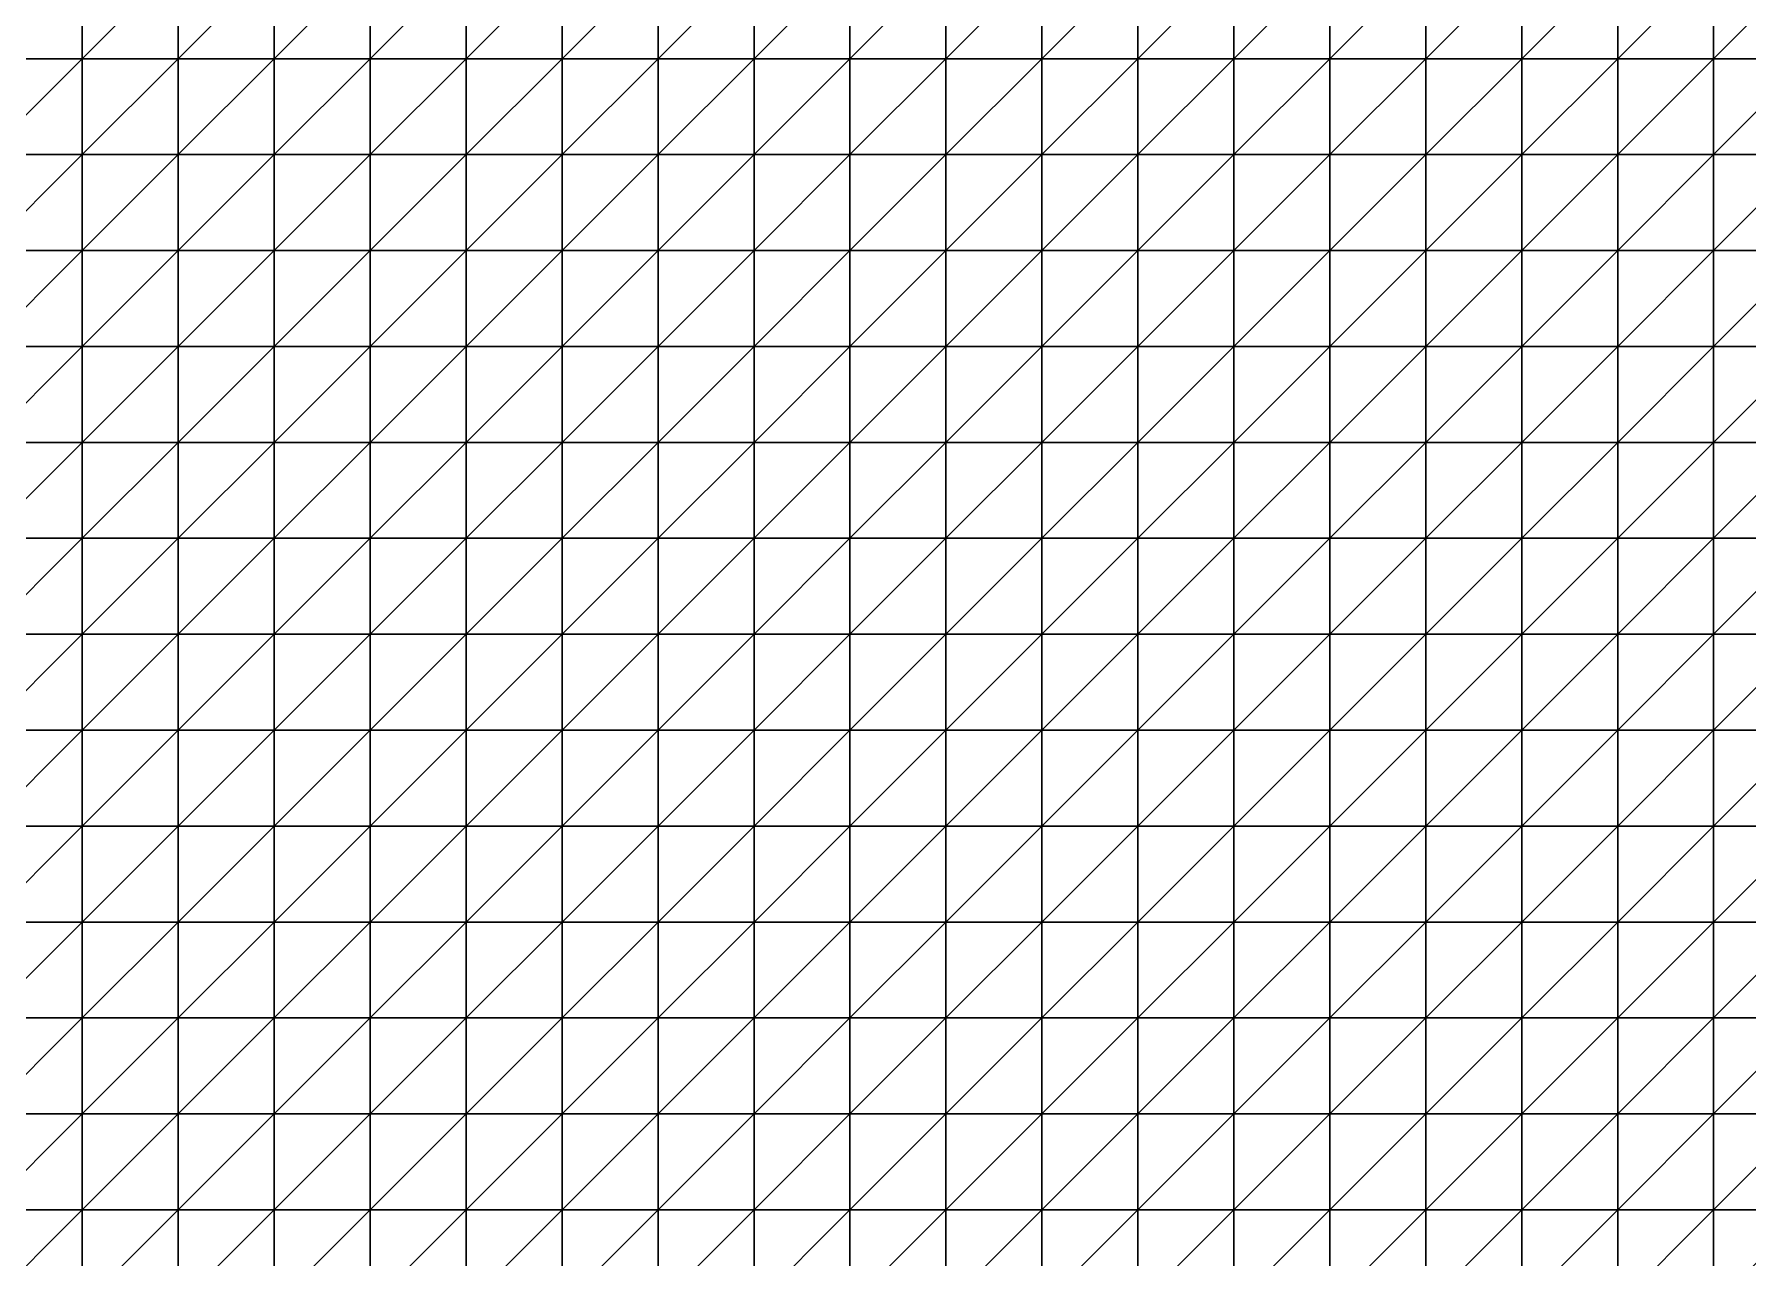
# Model space of a CAD drawing. Extents: x 504700 to 505400, y 9011750 to 9012250.
# Drawn here: x 505045 to 505223.5, y 9011995 to 9012122.6 of the extents above; entities that cross this region are included whole.
import ezdxf

# ---------------------------------------------------------------- set-up
doc = ezdxf.new("R2010")
doc.units = 0

msp = doc.modelspace()

# ---------------------------------------------------------------- linework, layer by layer
at = {"layer": 'PIT_FASE1'}
for points in [[(505040, 9012120, 300.42), (505050, 9012120, 300), (505050, 9012130, 310)], [(505040, 9012120, 300.42), (505050, 9012130, 310), (505040, 9012130, 310.38)], [(505050, 9012120, 300), (505060, 9012120, 300.42), (505060, 9012130, 310.38)], [(505050, 9012120, 300), (505060, 9012130, 310.38), (505050, 9012130, 310)], [(505060, 9012120, 300.42), (505070, 9012120, 301.65), (505070, 9012130, 311.53)], [(505060, 9012120, 300.42), (505070, 9012130, 311.53), (505060, 9012130, 310.38)], [(505070, 9012120, 301.65), (505080, 9012120, 303.69), (505080, 9012130, 313.42)], [(505070, 9012120, 301.65), (505080, 9012130, 313.42), (505070, 9012130, 311.53)], [(505080, 9012120, 303.69), (505090, 9012120, 306.49), (505090, 9012130, 316.01)], [(505080, 9012120, 303.69), (505090, 9012130, 316.01), (505080, 9012130, 313.42)], [(505090, 9012120, 306.49), (505100, 9012120, 310), (505100, 9012130, 319.28)], [(505090, 9012120, 306.49), (505100, 9012130, 319.28), (505090, 9012130, 316.01)], [(505100, 9012120, 310), (505110, 9012120, 314.16), (505110, 9012130, 323.18)], [(505100, 9012120, 310), (505110, 9012130, 323.18), (505100, 9012130, 319.28)], [(505110, 9012120, 314.16), (505120, 9012120, 318.92), (505120, 9012130, 327.65)], [(505110, 9012120, 314.16), (505120, 9012130, 327.65), (505110, 9012130, 323.18)], [(505120, 9012120, 318.92), (505130, 9012120, 324.22), (505130, 9012130, 332.64)], [(505120, 9012120, 318.92), (505130, 9012130, 332.64), (505120, 9012130, 327.65)], [(505130, 9012120, 324.22), (505140, 9012120, 330), (505140, 9012130, 334.94)], [(505130, 9012120, 324.22), (505140, 9012130, 334.94), (505130, 9012130, 332.64)], [(505140, 9012120, 330), (505150, 9012120, 335.35), (505150, 9012130, 335.02)], [(505140, 9012120, 330), (505150, 9012130, 335.02), (505140, 9012130, 334.94)], [(505150, 9012120, 335.35), (505160, 9012120, 335.48), (505160, 9012130, 335.14)], [(505150, 9012120, 335.35), (505160, 9012130, 335.14), (505150, 9012130, 335.02)], [(505160, 9012120, 335.48), (505170, 9012120, 335.65), (505170, 9012130, 335.3)], [(505160, 9012120, 335.48), (505170, 9012130, 335.3), (505160, 9012130, 335.14)], [(505170, 9012120, 335.65), (505180, 9012120, 335.91), (505180, 9012130, 335.56)], [(505170, 9012120, 335.65), (505180, 9012130, 335.56), (505170, 9012130, 335.3)], [(505180, 9012120, 335.91), (505190, 9012120, 336.24), (505190, 9012130, 335.88)], [(505180, 9012120, 335.91), (505190, 9012130, 335.88), (505180, 9012130, 335.56)], [(505190, 9012120, 336.24), (505200, 9012120, 336.67), (505200, 9012130, 336.31)], [(505190, 9012120, 336.24), (505200, 9012130, 336.31), (505190, 9012130, 335.88)], [(505200, 9012120, 336.67), (505210, 9012120, 337.17), (505210, 9012130, 336.8)], [(505200, 9012120, 336.67), (505210, 9012130, 336.8), (505200, 9012130, 336.31)], [(505210, 9012120, 337.17), (505220, 9012120, 337.77), (505220, 9012130, 337.4)], [(505210, 9012120, 337.17), (505220, 9012130, 337.4), (505210, 9012130, 336.8)], [(505220, 9012120, 337.77), (505230, 9012120, 338.42), (505230, 9012130, 338.05)], [(505220, 9012120, 337.77), (505230, 9012130, 338.05), (505220, 9012130, 337.4)], [(505040, 9012110, 290.45), (505050, 9012110, 290), (505050, 9012120, 300)], [(505040, 9012110, 290.45), (505050, 9012120, 300), (505040, 9012120, 300.42)], [(505050, 9012110, 290), (505060, 9012110, 290.45), (505060, 9012120, 300.42)], [(505050, 9012110, 290), (505060, 9012120, 300.42), (505050, 9012120, 300)], [(505060, 9012110, 290.45), (505070, 9012110, 291.8), (505070, 9012120, 301.65)], [(505060, 9012110, 290.45), (505070, 9012120, 301.65), (505060, 9012120, 300.42)], [(505070, 9012110, 291.8), (505080, 9012110, 294.02), (505080, 9012120, 303.69)], [(505070, 9012110, 291.8), (505080, 9012120, 303.69), (505070, 9012120, 301.65)], [(505080, 9012110, 294.02), (505090, 9012110, 297.05), (505090, 9012120, 306.49)], [(505080, 9012110, 294.02), (505090, 9012120, 306.49), (505080, 9012120, 303.69)], [(505090, 9012110, 297.05), (505100, 9012110, 300.83), (505100, 9012120, 310)], [(505090, 9012110, 297.05), (505100, 9012120, 310), (505090, 9012120, 306.49)], [(505100, 9012110, 300.83), (505110, 9012110, 305.3), (505110, 9012120, 314.16)], [(505100, 9012110, 300.83), (505110, 9012120, 314.16), (505100, 9012120, 310)], [(505110, 9012110, 305.3), (505120, 9012110, 310.38), (505120, 9012120, 318.92)], [(505110, 9012110, 305.3), (505120, 9012120, 318.92), (505110, 9012120, 314.16)], [(505120, 9012110, 310.38), (505130, 9012110, 316.01), (505130, 9012120, 324.22)], [(505120, 9012110, 310.38), (505130, 9012120, 324.22), (505120, 9012120, 318.92)], [(505130, 9012110, 316.01), (505140, 9012110, 322.13), (505140, 9012120, 330)], [(505130, 9012110, 316.01), (505140, 9012120, 330), (505130, 9012120, 324.22)], [(505140, 9012110, 322.13), (505150, 9012110, 328.66), (505150, 9012120, 335.35)], [(505140, 9012110, 322.13), (505150, 9012120, 335.35), (505140, 9012120, 330)], [(505150, 9012110, 328.66), (505160, 9012110, 335.56), (505160, 9012120, 335.48)], [(505150, 9012110, 328.66), (505160, 9012120, 335.48), (505150, 9012120, 335.35)], [(505160, 9012110, 335.56), (505170, 9012110, 335.99), (505170, 9012120, 335.65)], [(505160, 9012110, 335.56), (505170, 9012120, 335.65), (505160, 9012120, 335.48)], [(505170, 9012110, 335.99), (505180, 9012110, 336.25), (505180, 9012120, 335.91)], [(505170, 9012110, 335.99), (505180, 9012120, 335.91), (505170, 9012120, 335.65)], [(505180, 9012110, 336.25), (505190, 9012110, 336.58), (505190, 9012120, 336.24)], [(505180, 9012110, 336.25), (505190, 9012120, 336.24), (505180, 9012120, 335.91)], [(505190, 9012110, 336.58), (505200, 9012110, 337.02), (505200, 9012120, 336.67)], [(505190, 9012110, 336.58), (505200, 9012120, 336.67), (505190, 9012120, 336.24)], [(505200, 9012110, 337.02), (505210, 9012110, 337.52), (505210, 9012120, 337.17)], [(505200, 9012110, 337.02), (505210, 9012120, 337.17), (505200, 9012120, 336.67)], [(505210, 9012110, 337.52), (505220, 9012110, 338.12), (505220, 9012120, 337.77)], [(505210, 9012110, 337.52), (505220, 9012120, 337.77), (505210, 9012120, 337.17)], [(505220, 9012110, 338.12), (505230, 9012110, 338.78), (505230, 9012120, 338.42)], [(505220, 9012110, 338.12), (505230, 9012120, 338.42), (505220, 9012120, 337.77)], [(505040, 9012100, 280.5), (505050, 9012100, 280), (505050, 9012110, 290)], [(505040, 9012100, 280.5), (505050, 9012110, 290), (505040, 9012110, 290.45)], [(505050, 9012100, 280), (505060, 9012100, 280.5), (505060, 9012110, 290.45)], [(505050, 9012100, 280), (505060, 9012110, 290.45), (505050, 9012110, 290)], [(505060, 9012100, 280.5), (505070, 9012100, 281.98), (505070, 9012110, 291.8)], [(505060, 9012100, 280.5), (505070, 9012110, 291.8), (505060, 9012110, 290.45)], [(505070, 9012100, 281.98), (505080, 9012100, 284.4), (505080, 9012110, 294.02)], [(505070, 9012100, 281.98), (505080, 9012110, 294.02), (505070, 9012110, 291.8)], [(505080, 9012100, 284.4), (505090, 9012100, 287.7), (505090, 9012110, 297.05)], [(505080, 9012100, 284.4), (505090, 9012110, 297.05), (505080, 9012110, 294.02)], [(505090, 9012100, 287.7), (505100, 9012100, 291.8), (505100, 9012110, 300.83)], [(505090, 9012100, 287.7), (505100, 9012110, 300.83), (505090, 9012110, 297.05)], [(505100, 9012100, 291.8), (505110, 9012100, 296.62), (505110, 9012110, 305.3)], [(505100, 9012100, 291.8), (505110, 9012110, 305.3), (505100, 9012110, 300.83)], [(505110, 9012100, 296.62), (505120, 9012100, 302.07), (505120, 9012110, 310.38)], [(505110, 9012100, 296.62), (505120, 9012110, 310.38), (505110, 9012110, 305.3)], [(505120, 9012100, 302.07), (505130, 9012100, 308.06), (505130, 9012110, 316.01)], [(505120, 9012100, 302.07), (505130, 9012110, 316.01), (505120, 9012110, 310.38)], [(505130, 9012100, 308.06), (505140, 9012100, 314.54), (505140, 9012110, 322.13)], [(505130, 9012100, 308.06), (505140, 9012110, 322.13), (505130, 9012110, 316.01)], [(505140, 9012100, 314.54), (505150, 9012100, 321.42), (505150, 9012110, 328.66)], [(505140, 9012100, 314.54), (505150, 9012110, 328.66), (505140, 9012110, 322.13)], [(505150, 9012100, 321.42), (505160, 9012100, 328.66), (505160, 9012110, 335.56)], [(505150, 9012100, 321.42), (505160, 9012110, 335.56), (505150, 9012110, 328.66)], [(505160, 9012100, 328.66), (505170, 9012100, 336.2), (505170, 9012110, 335.99)], [(505160, 9012100, 328.66), (505170, 9012110, 335.99), (505160, 9012110, 335.56)], [(505170, 9012100, 336.2), (505180, 9012100, 336.58), (505180, 9012110, 336.25)], [(505170, 9012100, 336.2), (505180, 9012110, 336.25), (505170, 9012110, 335.99)], [(505180, 9012100, 336.58), (505190, 9012100, 336.92), (505190, 9012110, 336.58)], [(505180, 9012100, 336.58), (505190, 9012110, 336.58), (505180, 9012110, 336.25)], [(505190, 9012100, 336.92), (505200, 9012100, 337.35), (505200, 9012110, 337.02)], [(505190, 9012100, 336.92), (505200, 9012110, 337.02), (505190, 9012110, 336.58)], [(505200, 9012100, 337.35), (505210, 9012100, 337.86), (505210, 9012110, 337.52)], [(505200, 9012100, 337.35), (505210, 9012110, 337.52), (505200, 9012110, 337.02)], [(505210, 9012100, 337.86), (505220, 9012100, 338.46), (505220, 9012110, 338.12)], [(505210, 9012100, 337.86), (505220, 9012110, 338.12), (505210, 9012110, 337.52)], [(505220, 9012100, 338.46), (505230, 9012100, 339.12), (505230, 9012110, 338.78)], [(505220, 9012100, 338.46), (505230, 9012110, 338.78), (505220, 9012110, 338.12)], [(505040, 9012090, 270.55), (505050, 9012090, 270), (505050, 9012100, 280)], [(505040, 9012090, 270.55), (505050, 9012100, 280), (505040, 9012100, 280.5)], [(505050, 9012090, 270), (505060, 9012090, 270.55), (505060, 9012100, 280.5)], [(505050, 9012090, 270), (505060, 9012100, 280.5), (505050, 9012100, 280)], [(505060, 9012090, 270.55), (505070, 9012090, 272.19), (505070, 9012100, 281.98)], [(505060, 9012090, 270.55), (505070, 9012100, 281.98), (505060, 9012100, 280.5)], [(505070, 9012090, 272.19), (505080, 9012090, 274.87), (505080, 9012100, 284.4)], [(505070, 9012090, 272.19), (505080, 9012100, 284.4), (505070, 9012100, 281.98)], [(505080, 9012090, 274.87), (505090, 9012090, 278.49), (505090, 9012100, 287.7)], [(505080, 9012090, 274.87), (505090, 9012100, 287.7), (505080, 9012100, 284.4)], [(505090, 9012090, 278.49), (505100, 9012090, 282.96), (505100, 9012100, 291.8)], [(505090, 9012090, 278.49), (505100, 9012100, 291.8), (505090, 9012100, 287.7)], [(505100, 9012090, 282.96), (505110, 9012090, 288.17), (505110, 9012100, 296.62)], [(505100, 9012090, 282.96), (505110, 9012100, 296.62), (505100, 9012100, 291.8)], [(505110, 9012090, 288.17), (505120, 9012090, 294.02), (505120, 9012100, 302.07)], [(505110, 9012090, 288.17), (505120, 9012100, 302.07), (505110, 9012100, 296.62)], [(505120, 9012090, 294.02), (505130, 9012090, 300.42), (505130, 9012100, 308.06)], [(505120, 9012090, 294.02), (505130, 9012100, 308.06), (505120, 9012100, 302.07)], [(505130, 9012090, 300.42), (505140, 9012090, 307.28), (505140, 9012100, 314.54)], [(505130, 9012090, 300.42), (505140, 9012100, 314.54), (505130, 9012100, 308.06)], [(505140, 9012090, 307.28), (505150, 9012090, 314.54), (505150, 9012100, 321.42)], [(505140, 9012090, 307.28), (505150, 9012100, 321.42), (505140, 9012100, 314.54)], [(505150, 9012090, 314.54), (505160, 9012090, 322.13), (505160, 9012100, 328.66)], [(505150, 9012090, 314.54), (505160, 9012100, 328.66), (505150, 9012100, 321.42)], [(505160, 9012090, 322.13), (505170, 9012090, 330), (505170, 9012100, 336.2)], [(505160, 9012090, 322.13), (505170, 9012100, 336.2), (505160, 9012100, 328.66)], [(505170, 9012090, 330), (505180, 9012090, 336.9), (505180, 9012100, 336.58)], [(505170, 9012090, 330), (505180, 9012100, 336.58), (505170, 9012100, 336.2)], [(505180, 9012090, 336.9), (505190, 9012090, 337.24), (505190, 9012100, 336.92)], [(505180, 9012090, 336.9), (505190, 9012100, 336.92), (505180, 9012100, 336.58)], [(505190, 9012090, 337.24), (505200, 9012090, 337.68), (505200, 9012100, 337.35)], [(505190, 9012090, 337.24), (505200, 9012100, 337.35), (505190, 9012100, 336.92)], [(505200, 9012090, 337.68), (505210, 9012090, 338.19), (505210, 9012100, 337.86)], [(505200, 9012090, 337.68), (505210, 9012100, 337.86), (505200, 9012100, 337.35)], [(505210, 9012090, 338.19), (505220, 9012090, 338.79), (505220, 9012100, 338.46)], [(505210, 9012090, 338.19), (505220, 9012100, 338.46), (505210, 9012100, 337.86)], [(505220, 9012090, 338.79), (505230, 9012090, 339.45), (505230, 9012100, 339.12)], [(505220, 9012090, 338.79), (505230, 9012100, 339.12), (505220, 9012100, 338.46)], [(505040, 9012080, 260.62), (505050, 9012080, 260), (505050, 9012090, 270)], [(505040, 9012080, 260.62), (505050, 9012090, 270), (505040, 9012090, 270.55)], [(505050, 9012080, 260), (505060, 9012080, 260.62), (505060, 9012090, 270.55)], [(505050, 9012080, 260), (505060, 9012090, 270.55), (505050, 9012090, 270)], [(505060, 9012080, 260.62), (505070, 9012080, 262.46), (505070, 9012090, 272.19)], [(505060, 9012080, 260.62), (505070, 9012090, 272.19), (505060, 9012090, 270.55)], [(505070, 9012080, 262.46), (505080, 9012080, 265.44), (505080, 9012090, 274.87)], [(505070, 9012080, 262.46), (505080, 9012090, 274.87), (505070, 9012090, 272.19)], [(505080, 9012080, 265.44), (505090, 9012080, 269.44), (505090, 9012090, 278.49)], [(505080, 9012080, 265.44), (505090, 9012090, 278.49), (505080, 9012090, 274.87)], [(505090, 9012080, 269.44), (505100, 9012080, 274.34), (505100, 9012090, 282.96)], [(505090, 9012080, 269.44), (505100, 9012090, 282.96), (505090, 9012090, 278.49)], [(505100, 9012080, 274.34), (505110, 9012080, 280), (505110, 9012090, 288.17)], [(505100, 9012080, 274.34), (505110, 9012090, 288.17), (505100, 9012090, 282.96)], [(505110, 9012080, 280), (505120, 9012080, 286.3), (505120, 9012090, 294.02)], [(505110, 9012080, 280), (505120, 9012090, 294.02), (505110, 9012090, 288.17)], [(505120, 9012080, 286.3), (505130, 9012080, 293.14), (505130, 9012090, 300.42)], [(505120, 9012080, 286.3), (505130, 9012090, 300.42), (505120, 9012090, 294.02)], [(505130, 9012080, 293.14), (505140, 9012080, 300.42), (505140, 9012090, 307.28)], [(505130, 9012080, 293.14), (505140, 9012090, 307.28), (505130, 9012090, 300.42)], [(505140, 9012080, 300.42), (505150, 9012080, 308.06), (505150, 9012090, 314.54)], [(505140, 9012080, 300.42), (505150, 9012090, 314.54), (505140, 9012090, 307.28)], [(505150, 9012080, 308.06), (505160, 9012080, 316.01), (505160, 9012090, 322.13)], [(505150, 9012080, 308.06), (505160, 9012090, 322.13), (505150, 9012090, 314.54)], [(505160, 9012080, 316.01), (505170, 9012080, 324.22), (505170, 9012090, 330)], [(505160, 9012080, 316.01), (505170, 9012090, 330), (505160, 9012090, 322.13)], [(505170, 9012080, 324.22), (505180, 9012080, 332.64), (505180, 9012090, 336.9)], [(505170, 9012080, 324.22), (505180, 9012090, 336.9), (505170, 9012090, 330)], [(505180, 9012080, 332.64), (505190, 9012080, 337.54), (505190, 9012090, 337.24)], [(505180, 9012080, 332.64), (505190, 9012090, 337.24), (505180, 9012090, 336.9)], [(505190, 9012080, 337.54), (505200, 9012080, 337.99), (505200, 9012090, 337.68)], [(505190, 9012080, 337.54), (505200, 9012090, 337.68), (505190, 9012090, 337.24)], [(505200, 9012080, 337.99), (505210, 9012080, 338.5), (505210, 9012090, 338.19)], [(505200, 9012080, 337.99), (505210, 9012090, 338.19), (505200, 9012090, 337.68)], [(505210, 9012080, 338.5), (505220, 9012080, 339.11), (505220, 9012090, 338.79)], [(505210, 9012080, 338.5), (505220, 9012090, 338.79), (505210, 9012090, 338.19)], [(505220, 9012080, 339.11), (505230, 9012080, 339.76), (505230, 9012090, 339.45)], [(505220, 9012080, 339.11), (505230, 9012090, 339.45), (505220, 9012090, 338.79)], [(505040, 9012070, 250.71), (505050, 9012070, 250), (505050, 9012080, 260)], [(505040, 9012070, 250.71), (505050, 9012080, 260), (505040, 9012080, 260.62)], [(505050, 9012070, 250), (505060, 9012070, 250.71), (505060, 9012080, 260.62)], [(505050, 9012070, 250), (505060, 9012080, 260.62), (505050, 9012080, 260)], [(505060, 9012070, 250.71), (505070, 9012070, 252.8), (505070, 9012080, 262.46)], [(505060, 9012070, 250.71), (505070, 9012080, 262.46), (505060, 9012080, 260.62)], [(505070, 9012070, 252.8), (505080, 9012070, 256.16), (505080, 9012080, 265.44)], [(505070, 9012070, 252.8), (505080, 9012080, 265.44), (505070, 9012080, 262.46)], [(505080, 9012070, 256.16), (505090, 9012070, 260.62), (505090, 9012080, 269.44)], [(505080, 9012070, 256.16), (505090, 9012080, 269.44), (505080, 9012080, 265.44)], [(505090, 9012070, 260.62), (505100, 9012070, 266.02), (505100, 9012080, 274.34)], [(505090, 9012070, 260.62), (505100, 9012080, 274.34), (505090, 9012080, 269.44)], [(505100, 9012070, 266.02), (505110, 9012070, 272.19), (505110, 9012080, 280)], [(505100, 9012070, 266.02), (505110, 9012080, 280), (505100, 9012080, 274.34)], [(505110, 9012070, 272.19), (505120, 9012070, 279), (505120, 9012080, 286.3)], [(505110, 9012070, 272.19), (505120, 9012080, 286.3), (505110, 9012080, 280)], [(505120, 9012070, 279), (505130, 9012070, 286.3), (505130, 9012080, 293.14)], [(505120, 9012070, 279), (505130, 9012080, 293.14), (505120, 9012080, 286.3)], [(505130, 9012070, 286.3), (505140, 9012070, 294.02), (505140, 9012080, 300.42)], [(505130, 9012070, 286.3), (505140, 9012080, 300.42), (505130, 9012080, 293.14)], [(505140, 9012070, 294.02), (505150, 9012070, 302.07), (505150, 9012080, 308.06)], [(505140, 9012070, 294.02), (505150, 9012080, 308.06), (505140, 9012080, 300.42)], [(505150, 9012070, 302.07), (505160, 9012070, 310.38), (505160, 9012080, 316.01)], [(505150, 9012070, 302.07), (505160, 9012080, 316.01), (505150, 9012080, 308.06)], [(505160, 9012070, 310.38), (505170, 9012070, 318.92), (505170, 9012080, 324.22)], [(505160, 9012070, 310.38), (505170, 9012080, 324.22), (505160, 9012080, 316.01)], [(505170, 9012070, 318.92), (505180, 9012070, 327.65), (505180, 9012080, 332.64)], [(505170, 9012070, 318.92), (505180, 9012080, 332.64), (505170, 9012080, 324.22)], [(505180, 9012070, 327.65), (505190, 9012070, 336.52), (505190, 9012080, 337.54)], [(505180, 9012070, 327.65), (505190, 9012080, 337.54), (505180, 9012080, 332.64)], [(505190, 9012070, 336.52), (505200, 9012070, 338.29), (505200, 9012080, 337.99)], [(505190, 9012070, 336.52), (505200, 9012080, 337.99), (505190, 9012080, 337.54)], [(505200, 9012070, 338.29), (505210, 9012070, 338.8), (505210, 9012080, 338.5)], [(505200, 9012070, 338.29), (505210, 9012080, 338.5), (505200, 9012080, 337.99)], [(505210, 9012070, 338.8), (505220, 9012070, 339.41), (505220, 9012080, 339.11)], [(505210, 9012070, 338.8), (505220, 9012080, 339.11), (505210, 9012080, 338.5)], [(505220, 9012070, 339.41), (505230, 9012070, 340.07), (505230, 9012080, 339.76)], [(505220, 9012070, 339.41), (505230, 9012080, 339.76), (505220, 9012080, 339.11)], [(505040, 9012060, 240.83), (505050, 9012060, 240), (505050, 9012070, 250)], [(505040, 9012060, 240.83), (505050, 9012070, 250), (505040, 9012070, 250.71)], [(505050, 9012060, 240), (505060, 9012060, 240.83), (505060, 9012070, 250.71)], [(505050, 9012060, 240), (505060, 9012070, 250.71), (505050, 9012070, 250)], [(505060, 9012060, 240.83), (505070, 9012060, 243.25), (505070, 9012070, 252.8)], [(505060, 9012060, 240.83), (505070, 9012070, 252.8), (505060, 9012070, 250.71)], [(505070, 9012060, 243.25), (505080, 9012060, 247.08), (505080, 9012070, 256.16)], [(505070, 9012060, 243.25), (505080, 9012070, 256.16), (505070, 9012070, 252.8)], [(505080, 9012060, 247.08), (505090, 9012060, 252.11), (505090, 9012070, 260.62)], [(505080, 9012060, 247.08), (505090, 9012070, 260.62), (505080, 9012070, 256.16)], [(505090, 9012060, 252.11), (505100, 9012060, 258.1), (505100, 9012070, 266.02)], [(505090, 9012060, 252.11), (505100, 9012070, 266.02), (505090, 9012070, 260.62)], [(505100, 9012060, 258.1), (505110, 9012060, 264.85), (505110, 9012070, 272.19)], [(505100, 9012060, 258.1), (505110, 9012070, 272.19), (505100, 9012070, 266.02)], [(505110, 9012060, 264.85), (505120, 9012060, 272.19), (505120, 9012070, 279)], [(505110, 9012060, 264.85), (505120, 9012070, 279), (505110, 9012070, 272.19)], [(505120, 9012060, 272.19), (505130, 9012060, 280), (505130, 9012070, 286.3)], [(505120, 9012060, 272.19), (505130, 9012070, 286.3), (505120, 9012070, 279)], [(505130, 9012060, 280), (505140, 9012060, 288.17), (505140, 9012070, 294.02)], [(505130, 9012060, 280), (505140, 9012070, 294.02), (505130, 9012070, 286.3)], [(505140, 9012060, 288.17), (505150, 9012060, 296.62), (505150, 9012070, 302.07)], [(505140, 9012060, 288.17), (505150, 9012070, 302.07), (505140, 9012070, 294.02)], [(505150, 9012060, 296.62), (505160, 9012060, 305.3), (505160, 9012070, 310.38)], [(505150, 9012060, 296.62), (505160, 9012070, 310.38), (505150, 9012070, 302.07)], [(505160, 9012060, 305.3), (505170, 9012060, 314.16), (505170, 9012070, 318.92)], [(505160, 9012060, 305.3), (505170, 9012070, 318.92), (505160, 9012070, 310.38)], [(505170, 9012060, 314.16), (505180, 9012060, 323.18), (505180, 9012070, 327.65)], [(505170, 9012060, 314.16), (505180, 9012070, 327.65), (505170, 9012070, 318.92)], [(505180, 9012060, 323.18), (505190, 9012060, 332.31), (505190, 9012070, 336.52)], [(505180, 9012060, 323.18), (505190, 9012070, 336.52), (505180, 9012070, 327.65)], [(505190, 9012060, 332.31), (505200, 9012060, 338.56), (505200, 9012070, 338.29)], [(505190, 9012060, 332.31), (505200, 9012070, 338.29), (505190, 9012070, 336.52)], [(505200, 9012060, 338.56), (505210, 9012060, 339.08), (505210, 9012070, 338.8)], [(505200, 9012060, 338.56), (505210, 9012070, 338.8), (505200, 9012070, 338.29)], [(505210, 9012060, 339.08), (505220, 9012060, 339.69), (505220, 9012070, 339.41)], [(505210, 9012060, 339.08), (505220, 9012070, 339.41), (505210, 9012070, 338.8)], [(505220, 9012060, 339.69), (505230, 9012060, 340.35), (505230, 9012070, 340.07)], [(505220, 9012060, 339.69), (505230, 9012070, 340.07), (505220, 9012070, 339.41)], [(505040, 9012050, 240), (505050, 9012050, 240), (505050, 9012060, 240)], [(505040, 9012050, 240), (505050, 9012060, 240), (505040, 9012060, 240.83)], [(505050, 9012050, 240), (505060, 9012050, 240), (505060, 9012060, 240.83)], [(505050, 9012050, 240), (505060, 9012060, 240.83), (505050, 9012060, 240)], [(505060, 9012050, 240), (505070, 9012050, 240), (505070, 9012060, 243.25)], [(505060, 9012050, 240), (505070, 9012060, 243.25), (505060, 9012060, 240.83)], [(505070, 9012050, 240), (505080, 9012050, 240), (505080, 9012060, 247.08)], [(505070, 9012050, 240), (505080, 9012060, 247.08), (505070, 9012060, 243.25)], [(505080, 9012050, 240), (505090, 9012050, 244.03), (505090, 9012060, 252.11)], [(505080, 9012050, 240), (505090, 9012060, 252.11), (505080, 9012060, 247.08)], [(505090, 9012050, 244.03), (505100, 9012050, 250.71), (505100, 9012060, 258.1)], [(505090, 9012050, 244.03), (505100, 9012060, 258.1), (505090, 9012060, 252.11)], [(505100, 9012050, 250.71), (505110, 9012050, 258.1), (505110, 9012060, 264.85)], [(505100, 9012050, 250.71), (505110, 9012060, 264.85), (505100, 9012060, 258.1)], [(505110, 9012050, 258.1), (505120, 9012050, 266.02), (505120, 9012060, 272.19)], [(505110, 9012050, 258.1), (505120, 9012060, 272.19), (505110, 9012060, 264.85)], [(505120, 9012050, 266.02), (505130, 9012050, 274.34), (505130, 9012060, 280)], [(505120, 9012050, 266.02), (505130, 9012060, 280), (505120, 9012060, 272.19)], [(505130, 9012050, 274.34), (505140, 9012050, 282.96), (505140, 9012060, 288.17)], [(505130, 9012050, 274.34), (505140, 9012060, 288.17), (505130, 9012060, 280)], [(505140, 9012050, 282.96), (505150, 9012050, 291.8), (505150, 9012060, 296.62)], [(505140, 9012050, 282.96), (505150, 9012060, 296.62), (505140, 9012060, 288.17)], [(505150, 9012050, 291.8), (505160, 9012050, 300.83), (505160, 9012060, 305.3)], [(505150, 9012050, 291.8), (505160, 9012060, 305.3), (505150, 9012060, 296.62)], [(505160, 9012050, 300.83), (505170, 9012050, 310), (505170, 9012060, 314.16)], [(505160, 9012050, 300.83), (505170, 9012060, 314.16), (505160, 9012060, 305.3)], [(505170, 9012050, 310), (505180, 9012050, 319.28), (505180, 9012060, 323.18)], [(505170, 9012050, 310), (505180, 9012060, 323.18), (505170, 9012060, 314.16)], [(505180, 9012050, 319.28), (505190, 9012050, 328.66), (505190, 9012060, 332.31)], [(505180, 9012050, 319.28), (505190, 9012060, 332.31), (505180, 9012060, 323.18)], [(505190, 9012050, 328.66), (505200, 9012050, 338.11), (505200, 9012060, 338.56)], [(505190, 9012050, 328.66), (505200, 9012060, 338.56), (505190, 9012060, 332.31)], [(505200, 9012050, 338.11), (505210, 9012050, 339.35), (505210, 9012060, 339.08)], [(505200, 9012050, 338.11), (505210, 9012060, 339.08), (505200, 9012060, 338.56)], [(505210, 9012050, 339.35), (505220, 9012050, 339.96), (505220, 9012060, 339.69)], [(505210, 9012050, 339.35), (505220, 9012060, 339.69), (505210, 9012060, 339.08)], [(505220, 9012050, 339.96), (505230, 9012050, 340.62), (505230, 9012060, 340.35)], [(505220, 9012050, 339.96), (505230, 9012060, 340.35), (505220, 9012060, 339.69)], [(505040, 9012040, 240), (505050, 9012040, 240), (505050, 9012050, 240)], [(505040, 9012040, 240), (505050, 9012050, 240), (505040, 9012050, 240)], [(505050, 9012040, 240), (505060, 9012040, 240), (505060, 9012050, 240)], [(505050, 9012040, 240), (505060, 9012050, 240), (505050, 9012050, 240)], [(505060, 9012040, 240), (505070, 9012040, 240), (505070, 9012050, 240)], [(505060, 9012040, 240), (505070, 9012050, 240), (505060, 9012050, 240)], [(505070, 9012040, 240), (505080, 9012040, 240), (505080, 9012050, 240)], [(505070, 9012040, 240), (505080, 9012050, 240), (505070, 9012050, 240)], [(505080, 9012040, 240), (505090, 9012040, 240), (505090, 9012050, 244.03)], [(505080, 9012040, 240), (505090, 9012050, 244.03), (505080, 9012050, 240)], [(505090, 9012040, 240), (505100, 9012040, 244.03), (505100, 9012050, 250.71)], [(505090, 9012040, 240), (505100, 9012050, 250.71), (505090, 9012050, 244.03)], [(505100, 9012040, 244.03), (505110, 9012040, 252.11), (505110, 9012050, 258.1)], [(505100, 9012040, 244.03), (505110, 9012050, 258.1), (505100, 9012050, 250.71)], [(505110, 9012040, 252.11), (505120, 9012040, 260.62), (505120, 9012050, 266.02)], [(505110, 9012040, 252.11), (505120, 9012050, 266.02), (505110, 9012050, 258.1)], [(505120, 9012040, 260.62), (505130, 9012040, 269.44), (505130, 9012050, 274.34)], [(505120, 9012040, 260.62), (505130, 9012050, 274.34), (505120, 9012050, 266.02)], [(505130, 9012040, 269.44), (505140, 9012040, 278.49), (505140, 9012050, 282.96)], [(505130, 9012040, 269.44), (505140, 9012050, 282.96), (505130, 9012050, 274.34)], [(505140, 9012040, 278.49), (505150, 9012040, 287.7), (505150, 9012050, 291.8)], [(505140, 9012040, 278.49), (505150, 9012050, 291.8), (505140, 9012050, 282.96)], [(505150, 9012040, 287.7), (505160, 9012040, 297.05), (505160, 9012050, 300.83)], [(505150, 9012040, 287.7), (505160, 9012050, 300.83), (505150, 9012050, 291.8)], [(505160, 9012040, 297.05), (505170, 9012040, 306.49), (505170, 9012050, 310)], [(505160, 9012040, 297.05), (505170, 9012050, 310), (505160, 9012050, 300.83)], [(505170, 9012040, 306.49), (505180, 9012040, 316.01), (505180, 9012050, 319.28)], [(505170, 9012040, 306.49), (505180, 9012050, 319.28), (505170, 9012050, 310)], [(505180, 9012040, 316.01), (505190, 9012040, 325.6), (505190, 9012050, 328.66)], [(505180, 9012040, 316.01), (505190, 9012050, 328.66), (505180, 9012050, 319.28)], [(505190, 9012040, 325.6), (505200, 9012040, 335.24), (505200, 9012050, 338.11)], [(505190, 9012040, 325.6), (505200, 9012050, 338.11), (505190, 9012050, 328.66)], [(505200, 9012040, 335.24), (505210, 9012040, 339.6), (505210, 9012050, 339.35)], [(505200, 9012040, 335.24), (505210, 9012050, 339.35), (505200, 9012050, 338.11)], [(505210, 9012040, 339.6), (505220, 9012040, 340.21), (505220, 9012050, 339.96)], [(505210, 9012040, 339.6), (505220, 9012050, 339.96), (505210, 9012050, 339.35)], [(505220, 9012040, 340.21), (505230, 9012040, 340.87), (505230, 9012050, 340.62)], [(505220, 9012040, 340.21), (505230, 9012050, 340.62), (505220, 9012050, 339.96)], [(505040, 9012030, 240), (505050, 9012030, 240), (505050, 9012040, 240)], [(505040, 9012030, 240), (505050, 9012040, 240), (505040, 9012040, 240)], [(505050, 9012030, 240), (505060, 9012030, 240), (505060, 9012040, 240)], [(505050, 9012030, 240), (505060, 9012040, 240), (505050, 9012040, 240)], [(505060, 9012030, 240), (505070, 9012030, 240), (505070, 9012040, 240)], [(505060, 9012030, 240), (505070, 9012040, 240), (505060, 9012040, 240)], [(505070, 9012030, 240), (505080, 9012030, 240), (505080, 9012040, 240)], [(505070, 9012030, 240), (505080, 9012040, 240), (505070, 9012040, 240)], [(505080, 9012030, 240), (505090, 9012030, 240), (505090, 9012040, 240)], [(505080, 9012030, 240), (505090, 9012040, 240), (505080, 9012040, 240)], [(505090, 9012030, 240), (505100, 9012030, 240), (505100, 9012040, 244.03)], [(505090, 9012030, 240), (505100, 9012040, 244.03), (505090, 9012040, 240)], [(505100, 9012030, 240), (505110, 9012030, 247.08), (505110, 9012040, 252.11)], [(505100, 9012030, 240), (505110, 9012040, 252.11), (505100, 9012040, 244.03)], [(505110, 9012030, 247.08), (505120, 9012030, 256.16), (505120, 9012040, 260.62)], [(505110, 9012030, 247.08), (505120, 9012040, 260.62), (505110, 9012040, 252.11)], [(505120, 9012030, 256.16), (505130, 9012030, 265.44), (505130, 9012040, 269.44)], [(505120, 9012030, 256.16), (505130, 9012040, 269.44), (505120, 9012040, 260.62)], [(505130, 9012030, 265.44), (505140, 9012030, 274.87), (505140, 9012040, 278.49)], [(505130, 9012030, 265.44), (505140, 9012040, 278.49), (505130, 9012040, 269.44)], [(505140, 9012030, 274.87), (505150, 9012030, 284.4), (505150, 9012040, 287.7)], [(505140, 9012030, 274.87), (505150, 9012040, 287.7), (505140, 9012040, 278.49)], [(505150, 9012030, 284.4), (505160, 9012030, 294.02), (505160, 9012040, 297.05)], [(505150, 9012030, 284.4), (505160, 9012040, 297.05), (505150, 9012040, 287.7)], [(505160, 9012030, 294.02), (505170, 9012030, 303.69), (505170, 9012040, 306.49)], [(505160, 9012030, 294.02), (505170, 9012040, 306.49), (505160, 9012040, 297.05)], [(505170, 9012030, 303.69), (505180, 9012030, 313.42), (505180, 9012040, 316.01)], [(505170, 9012030, 303.69), (505180, 9012040, 316.01), (505170, 9012040, 306.49)], [(505180, 9012030, 313.42), (505190, 9012030, 323.18), (505190, 9012040, 325.6)], [(505180, 9012030, 313.42), (505190, 9012040, 325.6), (505180, 9012040, 316.01)], [(505190, 9012030, 323.18), (505200, 9012030, 332.97), (505200, 9012040, 335.24)], [(505190, 9012030, 323.18), (505200, 9012040, 335.24), (505190, 9012040, 325.6)], [(505200, 9012030, 332.97), (505210, 9012030, 339.84), (505210, 9012040, 339.6)], [(505200, 9012030, 332.97), (505210, 9012040, 339.6), (505200, 9012040, 335.24)], [(505210, 9012030, 339.84), (505220, 9012030, 340.45), (505220, 9012040, 340.21)], [(505210, 9012030, 339.84), (505220, 9012040, 340.21), (505210, 9012040, 339.6)], [(505220, 9012030, 340.45), (505230, 9012030, 341.11), (505230, 9012040, 340.87)], [(505220, 9012030, 340.45), (505230, 9012040, 340.87), (505220, 9012040, 340.21)], [(505040, 9012020, 240), (505050, 9012020, 240), (505050, 9012030, 240)], [(505040, 9012020, 240), (505050, 9012030, 240), (505040, 9012030, 240)], [(505050, 9012020, 240), (505060, 9012020, 240), (505060, 9012030, 240)], [(505050, 9012020, 240), (505060, 9012030, 240), (505050, 9012030, 240)], [(505060, 9012020, 240), (505070, 9012020, 240), (505070, 9012030, 240)], [(505060, 9012020, 240), (505070, 9012030, 240), (505060, 9012030, 240)], [(505070, 9012020, 240), (505080, 9012020, 240), (505080, 9012030, 240)], [(505070, 9012020, 240), (505080, 9012030, 240), (505070, 9012030, 240)], [(505080, 9012020, 240), (505090, 9012020, 240), (505090, 9012030, 240)], [(505080, 9012020, 240), (505090, 9012030, 240), (505080, 9012030, 240)], [(505090, 9012020, 240), (505100, 9012020, 240), (505100, 9012030, 240)], [(505090, 9012020, 240), (505100, 9012030, 240), (505090, 9012030, 240)], [(505100, 9012020, 240), (505110, 9012020, 243.25), (505110, 9012030, 247.08)], [(505100, 9012020, 240), (505110, 9012030, 247.08), (505100, 9012030, 240)], [(505110, 9012020, 243.25), (505120, 9012020, 252.8), (505120, 9012030, 256.16)], [(505110, 9012020, 243.25), (505120, 9012030, 256.16), (505110, 9012030, 247.08)], [(505120, 9012020, 252.8), (505130, 9012020, 262.46), (505130, 9012030, 265.44)], [(505120, 9012020, 252.8), (505130, 9012030, 265.44), (505120, 9012030, 256.16)], [(505130, 9012020, 262.46), (505140, 9012020, 272.19), (505140, 9012030, 274.87)], [(505130, 9012020, 262.46), (505140, 9012030, 274.87), (505130, 9012030, 265.44)], [(505140, 9012020, 272.19), (505150, 9012020, 281.98), (505150, 9012030, 284.4)], [(505140, 9012020, 272.19), (505150, 9012030, 284.4), (505140, 9012030, 274.87)], [(505150, 9012020, 281.98), (505160, 9012020, 291.8), (505160, 9012030, 294.02)], [(505150, 9012020, 281.98), (505160, 9012030, 294.02), (505150, 9012030, 284.4)], [(505160, 9012020, 291.8), (505170, 9012020, 301.65), (505170, 9012030, 303.69)], [(505160, 9012020, 291.8), (505170, 9012030, 303.69), (505160, 9012030, 294.02)], [(505170, 9012020, 301.65), (505180, 9012020, 311.53), (505180, 9012030, 313.42)], [(505170, 9012020, 301.65), (505180, 9012030, 313.42), (505170, 9012030, 303.69)], [(505180, 9012020, 311.53), (505190, 9012020, 321.42), (505190, 9012030, 323.18)], [(505180, 9012020, 311.53), (505190, 9012030, 323.18), (505180, 9012030, 313.42)], [(505190, 9012020, 321.42), (505200, 9012020, 331.33), (505200, 9012030, 332.97)], [(505190, 9012020, 321.42), (505200, 9012030, 332.97), (505190, 9012030, 323.18)], [(505200, 9012020, 331.33), (505210, 9012020, 340.06), (505210, 9012030, 339.84)], [(505200, 9012020, 331.33), (505210, 9012030, 339.84), (505200, 9012030, 332.97)], [(505210, 9012020, 340.06), (505220, 9012020, 340.67), (505220, 9012030, 340.45)], [(505210, 9012020, 340.06), (505220, 9012030, 340.45), (505210, 9012030, 339.84)], [(505220, 9012020, 340.67), (505230, 9012020, 341.33), (505230, 9012030, 341.11)], [(505220, 9012020, 340.67), (505230, 9012030, 341.11), (505220, 9012030, 340.45)], [(505040, 9012010, 240), (505050, 9012010, 240), (505050, 9012020, 240)], [(505040, 9012010, 240), (505050, 9012020, 240), (505040, 9012020, 240)], [(505050, 9012010, 240), (505060, 9012010, 240), (505060, 9012020, 240)], [(505050, 9012010, 240), (505060, 9012020, 240), (505050, 9012020, 240)], [(505060, 9012010, 240), (505070, 9012010, 240), (505070, 9012020, 240)], [(505060, 9012010, 240), (505070, 9012020, 240), (505060, 9012020, 240)], [(505070, 9012010, 240), (505080, 9012010, 240), (505080, 9012020, 240)], [(505070, 9012010, 240), (505080, 9012020, 240), (505070, 9012020, 240)], [(505080, 9012010, 240), (505090, 9012010, 240), (505090, 9012020, 240)], [(505080, 9012010, 240), (505090, 9012020, 240), (505080, 9012020, 240)], [(505090, 9012010, 240), (505100, 9012010, 240), (505100, 9012020, 240)], [(505090, 9012010, 240), (505100, 9012020, 240), (505090, 9012020, 240)], [(505100, 9012010, 240), (505110, 9012010, 240.83), (505110, 9012020, 243.25)], [(505100, 9012010, 240), (505110, 9012020, 243.25), (505100, 9012020, 240)], [(505110, 9012010, 240.83), (505120, 9012010, 250.71), (505120, 9012020, 252.8)], [(505110, 9012010, 240.83), (505120, 9012020, 252.8), (505110, 9012020, 243.25)], [(505120, 9012010, 250.71), (505130, 9012010, 260.62), (505130, 9012020, 262.46)], [(505120, 9012010, 250.71), (505130, 9012020, 262.46), (505120, 9012020, 252.8)], [(505130, 9012010, 260.62), (505140, 9012010, 270.55), (505140, 9012020, 272.19)], [(505130, 9012010, 260.62), (505140, 9012020, 272.19), (505130, 9012020, 262.46)], [(505140, 9012010, 270.55), (505150, 9012010, 280.5), (505150, 9012020, 281.98)], [(505140, 9012010, 270.55), (505150, 9012020, 281.98), (505140, 9012020, 272.19)], [(505150, 9012010, 280.5), (505160, 9012010, 290.45), (505160, 9012020, 291.8)], [(505150, 9012010, 280.5), (505160, 9012020, 291.8), (505150, 9012020, 281.98)], [(505160, 9012010, 290.45), (505170, 9012010, 300.42), (505170, 9012020, 301.65)], [(505160, 9012010, 290.45), (505170, 9012020, 301.65), (505160, 9012020, 291.8)], [(505170, 9012010, 300.42), (505180, 9012010, 310.38), (505180, 9012020, 311.53)], [(505170, 9012010, 300.42), (505180, 9012020, 311.53), (505170, 9012020, 301.65)], [(505180, 9012010, 310.38), (505190, 9012010, 320.36), (505190, 9012020, 321.42)], [(505180, 9012010, 310.38), (505190, 9012020, 321.42), (505180, 9012020, 311.53)], [(505190, 9012010, 320.36), (505200, 9012010, 330.33), (505200, 9012020, 331.33)], [(505190, 9012010, 320.36), (505200, 9012020, 331.33), (505190, 9012020, 321.42)], [(505200, 9012010, 330.33), (505210, 9012010, 340.26), (505210, 9012020, 340.06)], [(505200, 9012010, 330.33), (505210, 9012020, 340.06), (505200, 9012020, 331.33)], [(505210, 9012010, 340.26), (505220, 9012010, 340.88), (505220, 9012020, 340.67)], [(505210, 9012010, 340.26), (505220, 9012020, 340.67), (505210, 9012020, 340.06)], [(505220, 9012010, 340.88), (505230, 9012010, 341.54), (505230, 9012020, 341.33)], [(505220, 9012010, 340.88), (505230, 9012020, 341.33), (505220, 9012020, 340.67)], [(505040, 9012000, 240), (505050, 9012000, 240), (505050, 9012010, 240)], [(505040, 9012000, 240), (505050, 9012010, 240), (505040, 9012010, 240)], [(505050, 9012000, 240), (505060, 9012000, 240), (505060, 9012010, 240)], [(505050, 9012000, 240), (505060, 9012010, 240), (505050, 9012010, 240)], [(505060, 9012000, 240), (505070, 9012000, 240), (505070, 9012010, 240)], [(505060, 9012000, 240), (505070, 9012010, 240), (505060, 9012010, 240)], [(505070, 9012000, 240), (505080, 9012000, 240), (505080, 9012010, 240)], [(505070, 9012000, 240), (505080, 9012010, 240), (505070, 9012010, 240)], [(505080, 9012000, 240), (505090, 9012000, 240), (505090, 9012010, 240)], [(505080, 9012000, 240), (505090, 9012010, 240), (505080, 9012010, 240)], [(505090, 9012000, 240), (505100, 9012000, 240), (505100, 9012010, 240)], [(505090, 9012000, 240), (505100, 9012010, 240), (505090, 9012010, 240)], [(505100, 9012000, 240), (505110, 9012000, 240), (505110, 9012010, 240.83)], [(505100, 9012000, 240), (505110, 9012010, 240.83), (505100, 9012010, 240)], [(505110, 9012000, 240), (505120, 9012000, 250), (505120, 9012010, 250.71)], [(505110, 9012000, 240), (505120, 9012010, 250.71), (505110, 9012010, 240.83)], [(505120, 9012000, 250), (505130, 9012000, 260), (505130, 9012010, 260.62)], [(505120, 9012000, 250), (505130, 9012010, 260.62), (505120, 9012010, 250.71)], [(505130, 9012000, 260), (505140, 9012000, 270), (505140, 9012010, 270.55)], [(505130, 9012000, 260), (505140, 9012010, 270.55), (505130, 9012010, 260.62)], [(505140, 9012000, 270), (505150, 9012000, 280), (505150, 9012010, 280.5)], [(505140, 9012000, 270), (505150, 9012010, 280.5), (505140, 9012010, 270.55)], [(505150, 9012000, 280), (505160, 9012000, 290), (505160, 9012010, 290.45)], [(505150, 9012000, 280), (505160, 9012010, 290.45), (505150, 9012010, 280.5)], [(505160, 9012000, 290), (505170, 9012000, 300), (505170, 9012010, 300.42)], [(505160, 9012000, 290), (505170, 9012010, 300.42), (505160, 9012010, 290.45)], [(505170, 9012000, 300), (505180, 9012000, 310), (505180, 9012010, 310.38)], [(505170, 9012000, 300), (505180, 9012010, 310.38), (505170, 9012010, 300.42)], [(505180, 9012000, 310), (505190, 9012000, 320), (505190, 9012010, 320.36)], [(505180, 9012000, 310), (505190, 9012010, 320.36), (505180, 9012010, 310.38)], [(505190, 9012000, 320), (505200, 9012000, 330), (505200, 9012010, 330.33)], [(505190, 9012000, 320), (505200, 9012010, 330.33), (505190, 9012010, 320.36)], [(505200, 9012000, 330), (505210, 9012000, 340), (505210, 9012010, 340.26)], [(505200, 9012000, 330), (505210, 9012010, 340.26), (505200, 9012010, 330.33)], [(505210, 9012000, 340), (505220, 9012000, 341.06), (505220, 9012010, 340.88)], [(505210, 9012000, 340), (505220, 9012010, 340.88), (505210, 9012010, 340.26)], [(505220, 9012000, 341.06), (505230, 9012000, 341.72), (505230, 9012010, 341.54)], [(505220, 9012000, 341.06), (505230, 9012010, 341.54), (505220, 9012010, 340.88)], [(505040, 9011990, 240), (505050, 9011990, 240), (505050, 9012000, 240)], [(505040, 9011990, 240), (505050, 9012000, 240), (505040, 9012000, 240)], [(505050, 9011990, 240), (505060, 9011990, 240), (505060, 9012000, 240)], [(505050, 9011990, 240), (505060, 9012000, 240), (505050, 9012000, 240)], [(505060, 9011990, 240), (505070, 9011990, 240), (505070, 9012000, 240)], [(505060, 9011990, 240), (505070, 9012000, 240), (505060, 9012000, 240)], [(505070, 9011990, 240), (505080, 9011990, 240), (505080, 9012000, 240)], [(505070, 9011990, 240), (505080, 9012000, 240), (505070, 9012000, 240)], [(505080, 9011990, 240), (505090, 9011990, 240), (505090, 9012000, 240)], [(505080, 9011990, 240), (505090, 9012000, 240), (505080, 9012000, 240)], [(505090, 9011990, 240), (505100, 9011990, 240), (505100, 9012000, 240)], [(505090, 9011990, 240), (505100, 9012000, 240), (505090, 9012000, 240)], [(505100, 9011990, 240), (505110, 9011990, 240.83), (505110, 9012000, 240)], [(505100, 9011990, 240), (505110, 9012000, 240), (505100, 9012000, 240)], [(505110, 9011990, 240.83), (505120, 9011990, 250.71), (505120, 9012000, 250)], [(505110, 9011990, 240.83), (505120, 9012000, 250), (505110, 9012000, 240)], [(505120, 9011990, 250.71), (505130, 9011990, 260.62), (505130, 9012000, 260)], [(505120, 9011990, 250.71), (505130, 9012000, 260), (505120, 9012000, 250)], [(505130, 9011990, 260.62), (505140, 9011990, 270.55), (505140, 9012000, 270)], [(505130, 9011990, 260.62), (505140, 9012000, 270), (505130, 9012000, 260)], [(505140, 9011990, 270.55), (505150, 9011990, 280.5), (505150, 9012000, 280)], [(505140, 9011990, 270.55), (505150, 9012000, 280), (505140, 9012000, 270)], [(505150, 9011990, 280.5), (505160, 9011990, 290.45), (505160, 9012000, 290)], [(505150, 9011990, 280.5), (505160, 9012000, 290), (505150, 9012000, 280)], [(505160, 9011990, 290.45), (505170, 9011990, 300.42), (505170, 9012000, 300)], [(505160, 9011990, 290.45), (505170, 9012000, 300), (505160, 9012000, 290)], [(505170, 9011990, 300.42), (505180, 9011990, 310.38), (505180, 9012000, 310)], [(505170, 9011990, 300.42), (505180, 9012000, 310), (505170, 9012000, 300)], [(505180, 9011990, 310.38), (505190, 9011990, 320.36), (505190, 9012000, 320)], [(505180, 9011990, 310.38), (505190, 9012000, 320), (505180, 9012000, 310)], [(505190, 9011990, 320.36), (505200, 9011990, 330.33), (505200, 9012000, 330)], [(505190, 9011990, 320.36), (505200, 9012000, 330), (505190, 9012000, 320)], [(505200, 9011990, 330.33), (505210, 9011990, 340.31), (505210, 9012000, 340)], [(505200, 9011990, 330.33), (505210, 9012000, 340), (505200, 9012000, 330)], [(505210, 9011990, 340.31), (505220, 9011990, 341.24), (505220, 9012000, 341.06)], [(505210, 9011990, 340.31), (505220, 9012000, 341.06), (505210, 9012000, 340)], [(505220, 9011990, 341.24), (505230, 9011990, 341.9), (505230, 9012000, 341.72)], [(505220, 9011990, 341.24), (505230, 9012000, 341.72), (505220, 9012000, 341.06)]]:
    msp.add_3dface(points, dxfattribs=at)

doc.saveas('drawing.dxf')
